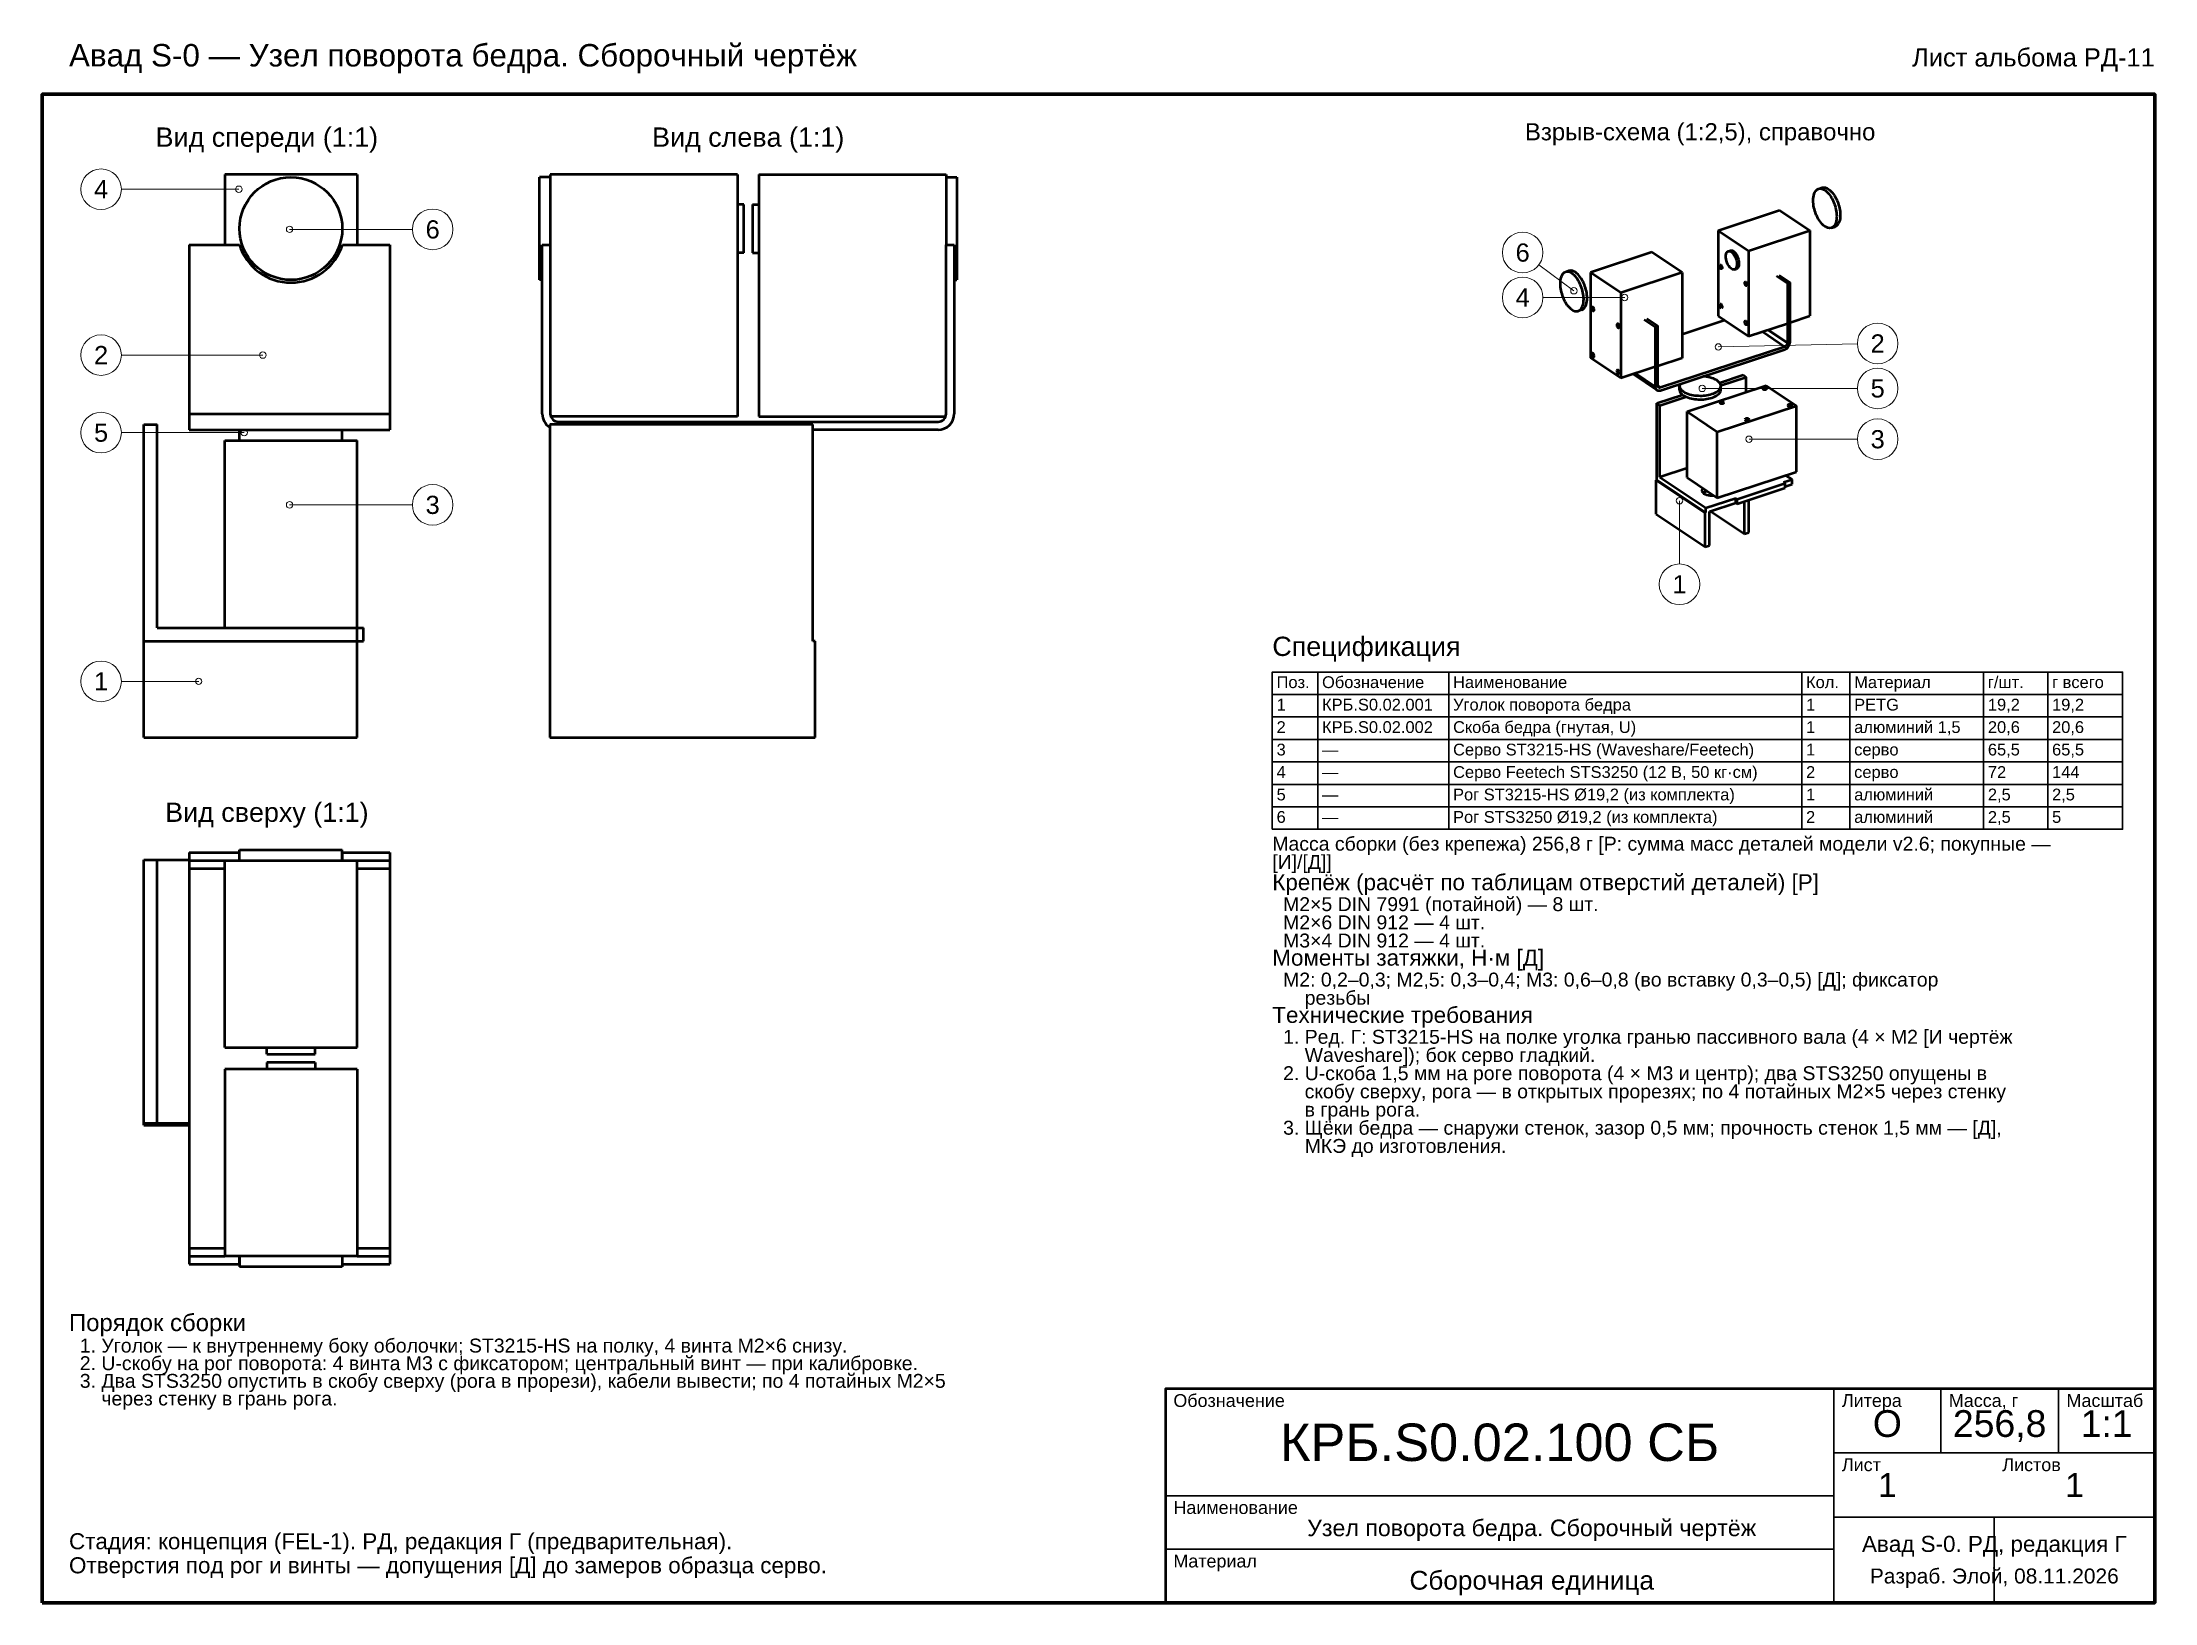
# Model space of a CAD drawing. Header units: millimetres. Extents: x 20 to 415, y 5 to 297.
import ezdxf
from ezdxf.enums import TextEntityAlignment as Align

# ---------------------------------------------------------------- set-up
doc = ezdxf.new("R2010")
doc.units = ezdxf.units.MM
for name, color, linetype, lineweight in [('КОНТУР', 7, 'Continuous', 50), ('РАЗМЕРЫ', 5, 'Continuous', 18), ('РАМКА', 7, 'Continuous', 70), ('ТАБЛИЦА', 7, 'Continuous', 35), ('ТЕКСТ', 7, 'Continuous', 25)]:
    doc.layers.add(name, color=color, linetype=linetype, lineweight=lineweight)
doc.styles.add('GOST', font='arial.ttf')

msp = doc.modelspace()

# ---------------------------------------------------------------- linework, layer by layer
at = {"layer": 'КОНТУР'}
for p, q in [((78.86, 272), (54.14, 272)), ((54.14, 272), (54.14, 258.89)), ((78.86, 272), (78.86, 258.89)), ((115, 271.49), (113, 271.49)), ((150, 272), (115, 272)), ((115, 272), (115, 258.89)), ((150, 272), (150, 226.78)), ((154, 272), (189, 272)), ((154, 272), (154, 226.78)), ((189, 272), (189, 258.89)), ((189, 271.49), (191, 271.49)), ((352.13, 269.33), (352.79, 269.55)), ((151.2, 266.39), (150, 266.39)), ((152.8, 266.39), (154, 266.39)), ((333.39, 261.56), (344.86, 265.33)), ((344.86, 265.33), (350.53, 261.53)), ((333.39, 261.56), (339.06, 257.76)), ((333.39, 261.56), (333.39, 245.59)), ((339.06, 257.76), (350.53, 261.53)), ((350.53, 261.53), (350.53, 245.56)), ((354.53, 262.04), (355.19, 262.25)), ((47.5, 258.89), (47.5, 227.28)), ((47.5, 258.89), (56.86, 258.89)), ((76.14, 258.89), (85, 258.89)), ((85, 258.89), (85, 227.28)), ((113.5, 227.28), (113.5, 258.89)), ((113.5, 258.89), (115, 258.89)), ((115, 258.89), (115, 227.28)), ((151.2, 257.39), (150, 257.39)), ((152.8, 257.39), (154, 257.39)), ((189, 227.28), (189, 258.89)), ((189, 258.89), (190.5, 258.89)), ((190.5, 258.89), (190.5, 227.28)), ((320.94, 257.47), (309.47, 253.7)), ((326.61, 253.67), (320.94, 257.47)), ((335.27, 257.67), (335.67, 257.8)), ((339.06, 257.76), (339.06, 241.79)), ((305.47, 254), (304.81, 253.78)), ((315.14, 249.9), (309.47, 253.7)), ((309.47, 253.7), (309.47, 237.73)), ((326.61, 253.67), (315.14, 249.9)), ((326.61, 253.67), (326.61, 237.7)), ((336.4, 254.25), (336.79, 254.38)), ((344.28, 253.04), (346.32, 251.68)), ((344.78, 253.2), (346.81, 251.84)), ((113.5, 252.29), (113, 252.29)), ((190.5, 252.29), (191, 252.29)), ((315.14, 249.9), (315.14, 233.93)), ((346.81, 251.84), (346.32, 251.68)), ((346.32, 251.68), (346.32, 240.52)), ((346.81, 240.68), (346.81, 251.84)), ((307.87, 246.7), (307.21, 246.48)), ((319.55, 244.91), (321.58, 243.55)), ((320.04, 245.07), (322.07, 243.71)), ((333.39, 245.59), (339.06, 241.79)), ((346.81, 244.34), (350.53, 245.56)), ((322.07, 243.71), (321.58, 243.55)), ((321.58, 243.55), (321.58, 232.38)), ((322.07, 232.54), (322.07, 243.71)), ((334.65, 244.75), (326.61, 242.1)), ((339.06, 241.79), (346.32, 244.17)), ((341.63, 242.63), (345.82, 239.82)), ((342.65, 242.97), (346.32, 240.52)), ((315.14, 233.93), (309.47, 237.73)), ((326.61, 237.7), (322.07, 236.2)), ((345.82, 239.82), (322.56, 232.18)), ((322.56, 231.65), (345.82, 239.29)), ((321.58, 236.04), (315.14, 233.93)), ((321.89, 231.71), (317.45, 234.69)), ((317.92, 234.84), (321.58, 232.38)), ((333.61, 233.08), (338.04, 234.54)), ((333.83, 232.58), (338.61, 234.15)), ((338.04, 234.54), (338.61, 234.15)), ((338.61, 231.35), (338.61, 234.15)), ((321.91, 229.24), (326.72, 230.82)), ((321.91, 214.93), (321.91, 229.24)), ((321.91, 229.24), (322.48, 228.85)), ((322.07, 232.51), (322.56, 232.18)), ((322.48, 228.85), (327.35, 230.45)), ((326.16, 231.75), (326.16, 232.46)), ((327.54, 227.71), (342.35, 232.58)), ((333.84, 231.75), (333.84, 232.46)), ((342.35, 232.58), (348.02, 228.77)), ((39, 184.78), (39, 225.28)), ((39, 225.28), (41.5, 225.28)), ((41.5, 187.28), (41.5, 225.28)), ((47.5, 227.28), (85, 227.28)), ((114.89, 225.28), (114.89, 166.78)), ((164.11, 225.28), (114.89, 225.28)), ((150, 226.78), (115.09, 226.78)), ((116.5, 225.78), (187.5, 225.78)), ((154, 226.78), (188.91, 226.78)), ((164.11, 184.78), (164.11, 225.28)), ((322.48, 215.43), (322.48, 228.85)), ((327.54, 227.71), (333.21, 223.9)), ((327.54, 215.35), (327.54, 227.71)), ((333.21, 223.9), (348.02, 228.77)), ((348.02, 216.41), (348.02, 228.77)), ((47.5, 224.28), (85, 224.28)), ((54.14, 222.28), (78.86, 222.28)), ((54.14, 187.28), (54.14, 222.28)), ((56.9, 222.28), (56.9, 224.28)), ((76.1, 222.28), (76.1, 224.28)), ((78.86, 187.28), (78.86, 222.28)), ((187.5, 224.28), (164.11, 224.28)), ((333.21, 211.54), (333.21, 223.9)), ((321.78, 214.89), (321.91, 214.93)), ((321.78, 208.53), (321.78, 214.89)), ((321.78, 214.89), (330.93, 208.76)), ((321.91, 214.93), (331.06, 208.8)), ((327.54, 217.09), (322.48, 215.43)), ((322.48, 215.43), (331.06, 209.68)), ((327.54, 215.35), (333.21, 211.54)), ((333.21, 211.54), (348.02, 216.41)), ((336.94, 211.34), (345.88, 214.29)), ((336.94, 210.46), (345.88, 213.4)), ((345.61, 214.47), (347.18, 214.99)), ((345.61, 214.47), (345.88, 214.29)), ((345.88, 213.4), (345.88, 214.29)), ((345.88, 213.68), (347.18, 214.1)), ((346.03, 215.76), (347.18, 214.99)), ((347.18, 214.1), (347.18, 214.99)), ((331.06, 209.68), (336.66, 211.53)), ((331.06, 208.8), (331.06, 209.68)), ((331.75, 209.03), (336.66, 210.64)), ((336.66, 211.53), (336.94, 211.34)), ((336.66, 210.64), (336.66, 211.53)), ((336.66, 210.64), (336.94, 210.46)), ((336.94, 210.46), (336.94, 211.34)), ((338.3, 204.83), (338.3, 210.91)), ((339.12, 205.1), (339.12, 211.18)), ((321.78, 208.53), (330.93, 202.4)), ((330.93, 208.76), (331.06, 208.8)), ((330.93, 202.4), (330.93, 208.76)), ((331.75, 202.67), (331.75, 209.03)), ((331.94, 209.09), (338.3, 204.83)), ((330.93, 202.4), (331.75, 202.67)), ((338.3, 204.83), (339.12, 205.1)), ((41.5, 187.28), (78.86, 187.28)), ((78.86, 187.28), (80.05, 187.28)), ((78.86, 184.78), (78.86, 187.28)), ((80.05, 184.78), (80.05, 187.28)), ((39, 166.78), (39, 184.78)), ((39, 184.78), (78.86, 184.78)), ((78.86, 184.78), (80.05, 184.78)), ((78.86, 166.78), (78.86, 184.78)), ((164.5, 184.78), (164.11, 184.78)), ((164.5, 166.78), (164.5, 184.78)), ((39, 166.78), (78.86, 166.78)), ((114.89, 166.78), (164.5, 166.78)), ((39, 94.67), (39, 143.89)), ((39, 143.89), (41.5, 143.89)), ((41.5, 94.67), (41.5, 143.89)), ((41.5, 143.89), (47.5, 143.89)), ((47.5, 145.28), (47.5, 143.78)), ((47.5, 145.28), (56.86, 145.28)), ((47.5, 143.78), (54.14, 143.78)), ((47.5, 142.28), (47.5, 71.28)), ((47.5, 142.28), (54.14, 142.28)), ((54.14, 143.78), (78.86, 143.78)), ((54.14, 108.78), (54.14, 143.78)), ((56.86, 143.78), (56.86, 145.28)), ((56.9, 143.78), (56.9, 145.78)), ((76.1, 143.78), (76.1, 145.78)), ((76.14, 145.28), (85, 145.28)), ((76.14, 143.78), (76.14, 145.28)), ((78.86, 143.78), (85, 143.78)), ((78.86, 108.78), (78.86, 143.78)), ((78.86, 142.28), (85, 142.28)), ((85, 145.28), (85, 143.78)), ((85, 142.28), (85, 71.28)), ((54.14, 108.78), (78.86, 108.78)), ((62, 107.58), (62, 108.78)), ((71, 107.58), (71, 108.78)), ((78.86, 104.78), (54.14, 104.78)), ((54.14, 104.78), (54.14, 69.78)), ((62, 105.98), (62, 104.78)), ((71, 105.98), (71, 104.78)), ((78.86, 104.78), (78.86, 69.78)), ((39, 94.28), (39, 94.67)), ((39, 94.67), (41.5, 94.67)), ((39, 94.28), (47.5, 94.28)), ((41.5, 94.67), (47.5, 94.67)), ((47.5, 71.28), (54.14, 71.28)), ((78.86, 71.28), (85, 71.28)), ((47.5, 69.78), (47.5, 68.28)), ((47.5, 69.78), (54.14, 69.78)), ((47.5, 68.28), (56.86, 68.28)), ((78.86, 69.78), (54.14, 69.78)), ((56.86, 68.28), (56.86, 69.78)), ((56.9, 69.78), (56.9, 67.78)), ((76.1, 69.78), (76.1, 67.78)), ((76.14, 68.28), (76.14, 69.78)), ((76.14, 68.28), (85, 68.28)), ((78.86, 69.78), (85, 69.78)), ((85, 69.78), (85, 68.28))]:
    msp.add_line(p, q, dxfattribs=at)
for points in [[(113, 252.29), (113, 253.12), (113, 253.96), (113, 254.79), (113, 255.63), (113, 256.46), (113, 257.3), (113, 258.13), (113, 258.97), (113, 259.8), (113, 260.64), (113, 261.47), (113, 262.31), (113, 263.14), (113, 263.97), (113, 264.81), (113, 265.64), (113, 266.48), (113, 267.31), (113, 268.15), (113, 268.98), (113, 269.82), (113, 270.65), (113, 271.49)], [(191, 271.49), (191, 270.62), (191, 269.74), (191, 268.87), (191, 268), (191, 267.12), (191, 266.25), (191, 265.38), (191, 264.51), (191, 263.63), (191, 262.76), (191, 261.89)], [(354.53, 262.04), (354.21, 261.99), (353.9, 262.03), (353.6, 262.14), (353.32, 262.3), (353.06, 262.5), (352.83, 262.72), (352.61, 262.96), (352.42, 263.21), (352.23, 263.48), (352.07, 263.75), (351.91, 264.04), (351.78, 264.33), (351.65, 264.62), (351.54, 264.92), (351.44, 265.23), (351.35, 265.54), (351.27, 265.85), (351.21, 266.17), (351.17, 266.49), (351.14, 266.81), (351.13, 267.13), (351.14, 267.45), (351.17, 267.77), (351.23, 268.09), (351.31, 268.4), (351.44, 268.69), (351.62, 268.96), (351.85, 269.18), (352.13, 269.33)], [(352.13, 269.33), (352.45, 269.38), (352.77, 269.34), (353.07, 269.22), (353.35, 269.06), (353.61, 268.86), (353.84, 268.64), (354.06, 268.4), (354.25, 268.14), (354.44, 267.88), (354.6, 267.6), (354.76, 267.32), (354.89, 267.02), (355.02, 266.73), (355.13, 266.42), (355.23, 266.12), (355.32, 265.81), (355.39, 265.49), (355.45, 265.17), (355.5, 264.85), (355.52, 264.53), (355.53, 264.21)], [(352.79, 269.55), (353.11, 269.6), (353.42, 269.55), (353.73, 269.44), (354.01, 269.28), (354.26, 269.08), (354.5, 268.86), (354.71, 268.62), (354.91, 268.36), (355.09, 268.09), (355.26, 267.82), (355.41, 267.53), (355.55, 267.24), (355.68, 266.94), (355.79, 266.64), (355.89, 266.33), (355.98, 266.02), (356.05, 265.71), (356.11, 265.39), (356.15, 265.07), (356.18, 264.75), (356.19, 264.42)], [(151.2, 257.39), (151.2, 258.21), (151.2, 259.02), (151.2, 259.84), (151.2, 260.66), (151.2, 261.48), (151.2, 262.3), (151.2, 263.12), (151.2, 263.93), (151.2, 264.75), (151.2, 265.57), (151.2, 266.39)], [(152.8, 266.39), (152.8, 265.83), (152.8, 265.26), (152.8, 264.7), (152.8, 264.14), (152.8, 263.58), (152.8, 263.01), (152.8, 262.45), (152.8, 261.89)], [(152.8, 261.89), (152.8, 261.33), (152.8, 260.76), (152.8, 260.2), (152.8, 259.64), (152.8, 259.08), (152.8, 258.51), (152.8, 257.95), (152.8, 257.39)], [(191, 261.89), (191, 261.02), (191, 260.14), (191, 259.27), (191, 258.4), (191, 257.52), (191, 256.65), (191, 255.78), (191, 254.91), (191, 254.03), (191, 253.16), (191, 252.29)], [(355.53, 264.21), (355.52, 263.89), (355.49, 263.57), (355.43, 263.26), (355.34, 262.96), (355.22, 262.66), (355.04, 262.4), (354.81, 262.18), (354.53, 262.04)], [(356.19, 264.42), (356.18, 264.1), (356.15, 263.79), (356.09, 263.48), (356, 263.17), (355.87, 262.88), (355.7, 262.62), (355.47, 262.4), (355.19, 262.25)], [(336.4, 254.25), (336.07, 254.26), (335.77, 254.42), (335.53, 254.65), (335.33, 254.92), (335.16, 255.21), (335.02, 255.52), (334.92, 255.84), (334.85, 256.17), (334.81, 256.5), (334.81, 256.84), (334.87, 257.17), (335.01, 257.47), (335.27, 257.67)], [(335.27, 257.67), (335.62, 257.66), (335.92, 257.48), (336.17, 257.23), (336.38, 256.95), (336.55, 256.64), (336.68, 256.31), (336.78, 255.97), (336.84, 255.62), (336.87, 255.27)], [(335.67, 257.8), (336.01, 257.79), (336.32, 257.61), (336.57, 257.36), (336.77, 257.08), (336.94, 256.76), (337.07, 256.44), (337.17, 256.1), (337.24, 255.75), (337.26, 255.4)], [(304.81, 253.78), (304.53, 253.64), (304.3, 253.42), (304.13, 253.15), (304, 252.86), (303.91, 252.56), (303.85, 252.24), (303.82, 251.93), (303.81, 251.61)], [(307.21, 246.48), (307.5, 246.63), (307.73, 246.85), (307.9, 247.12), (308.03, 247.42), (308.12, 247.73), (308.18, 248.05), (308.21, 248.37), (308.22, 248.69), (308.2, 249.01), (308.18, 249.33), (308.13, 249.65), (308.07, 249.96), (308, 250.28), (307.91, 250.59), (307.81, 250.89), (307.7, 251.19), (307.57, 251.49), (307.43, 251.78), (307.28, 252.06), (307.11, 252.34), (306.93, 252.6), (306.73, 252.86), (306.52, 253.1), (306.28, 253.32), (306.03, 253.51), (305.75, 253.68), (305.45, 253.79), (305.13, 253.83), (304.81, 253.78)], [(307.87, 246.7), (308.15, 246.85), (308.38, 247.07), (308.56, 247.34), (308.69, 247.63), (308.77, 247.94), (308.83, 248.26), (308.86, 248.58), (308.87, 248.9), (308.86, 249.22), (308.83, 249.54), (308.79, 249.86), (308.73, 250.18), (308.65, 250.49), (308.56, 250.8), (308.46, 251.11), (308.35, 251.41), (308.22, 251.7), (308.09, 251.99), (307.93, 252.28), (307.77, 252.55), (307.58, 252.82), (307.39, 253.07), (307.17, 253.31), (306.94, 253.53), (306.68, 253.73), (306.4, 253.89), (306.1, 254), (305.79, 254.05), (305.47, 254)], [(334, 254.36), (333.89, 254.38), (333.8, 254.46), (333.73, 254.56), (333.68, 254.67), (333.65, 254.79), (333.65, 254.91), (333.67, 255.03), (333.75, 255.12)], [(333.75, 255.12), (333.84, 255.11), (333.91, 255.06), (333.97, 255), (334.02, 254.92), (334.05, 254.84), (334.08, 254.76), (334.1, 254.67), (334.11, 254.58)], [(334.11, 254.58), (334.1, 254.55), (334.1, 254.52), (334.1, 254.48), (334.09, 254.45), (334.07, 254.42), (334.05, 254.39), (334.03, 254.37), (334, 254.36)], [(336.87, 255.27), (336.86, 255.12), (336.85, 254.97), (336.82, 254.83), (336.78, 254.68), (336.72, 254.55), (336.64, 254.42), (336.53, 254.32), (336.4, 254.25)], [(337.26, 255.4), (337.26, 255.25), (337.24, 255.1), (337.21, 254.95), (337.17, 254.81), (337.11, 254.68), (337.03, 254.55), (336.92, 254.45), (336.79, 254.38)], [(303.81, 251.61), (303.82, 251.29), (303.85, 250.96), (303.89, 250.64), (303.95, 250.33), (304.02, 250.01), (304.11, 249.7), (304.21, 249.39), (304.32, 249.09), (304.45, 248.79), (304.59, 248.5), (304.74, 248.22), (304.91, 247.94), (305.09, 247.67), (305.29, 247.42), (305.5, 247.18), (305.74, 246.95), (305.99, 246.75), (306.27, 246.59), (306.58, 246.48), (306.89, 246.43), (307.21, 246.48)], [(338.7, 251.2), (338.59, 251.22), (338.5, 251.31), (338.43, 251.41), (338.39, 251.52), (338.36, 251.64), (338.35, 251.76), (338.37, 251.88), (338.45, 251.96)], [(338.45, 251.96), (338.54, 251.96), (338.61, 251.91), (338.67, 251.84), (338.72, 251.77), (338.76, 251.69), (338.78, 251.6), (338.8, 251.52), (338.81, 251.43)], [(338.81, 251.43), (338.81, 251.4), (338.8, 251.36), (338.8, 251.33), (338.79, 251.3), (338.78, 251.27), (338.76, 251.24), (338.73, 251.22), (338.7, 251.2)], [(309.83, 247.25), (309.8, 247.24), (309.77, 247.21), (309.76, 247.19), (309.74, 247.16), (309.73, 247.12), (309.73, 247.09), (309.72, 247.06), (309.72, 247.03)], [(309.72, 247.03), (309.73, 246.94), (309.75, 246.85), (309.77, 246.77), (309.81, 246.69), (309.86, 246.61), (309.92, 246.55), (309.99, 246.5), (310.08, 246.49)], [(310.08, 246.49), (310.16, 246.58), (310.18, 246.7), (310.17, 246.82), (310.14, 246.93), (310.1, 247.05), (310.03, 247.15), (309.94, 247.23), (309.83, 247.25)], [(334, 247.05), (333.89, 247.07), (333.8, 247.15), (333.73, 247.25), (333.68, 247.36), (333.65, 247.48), (333.65, 247.6), (333.67, 247.72), (333.75, 247.81)], [(333.75, 247.81), (333.84, 247.8), (333.91, 247.75), (333.97, 247.68), (334.02, 247.61), (334.05, 247.53), (334.08, 247.45), (334.1, 247.36), (334.11, 247.27)], [(334.11, 247.27), (334.1, 247.24), (334.1, 247.21), (334.1, 247.17), (334.09, 247.14), (334.07, 247.11), (334.05, 247.08), (334.03, 247.06), (334, 247.05)], [(314.53, 244.1), (314.5, 244.08), (314.48, 244.06), (314.46, 244.03), (314.45, 244), (314.44, 243.97), (314.43, 243.94), (314.43, 243.9), (314.43, 243.87)], [(314.43, 243.87), (314.43, 243.78), (314.45, 243.7), (314.48, 243.61), (314.52, 243.53), (314.56, 243.46), (314.62, 243.39), (314.69, 243.34), (314.78, 243.34)], [(314.78, 243.34), (314.86, 243.42), (314.88, 243.54), (314.88, 243.66), (314.85, 243.78), (314.8, 243.89), (314.74, 244), (314.65, 244.08), (314.53, 244.1)], [(338.7, 243.89), (338.59, 243.91), (338.5, 243.99), (338.43, 244.1), (338.39, 244.21), (338.36, 244.33), (338.35, 244.45), (338.37, 244.57), (338.45, 244.65)], [(338.45, 244.65), (338.54, 244.65), (338.61, 244.6), (338.67, 244.53), (338.72, 244.46), (338.76, 244.38), (338.78, 244.29), (338.8, 244.21), (338.81, 244.12)], [(338.81, 244.12), (338.81, 244.08), (338.8, 244.05), (338.8, 244.02), (338.79, 243.99), (338.78, 243.96), (338.76, 243.93), (338.73, 243.91), (338.7, 243.89)], [(309.83, 238.62), (309.8, 238.6), (309.77, 238.58), (309.76, 238.55), (309.74, 238.52), (309.73, 238.49), (309.73, 238.46), (309.72, 238.42), (309.72, 238.39)], [(309.72, 238.39), (309.73, 238.3), (309.75, 238.22), (309.77, 238.13), (309.81, 238.05), (309.86, 237.98), (309.92, 237.91), (309.99, 237.86), (310.08, 237.86)], [(310.08, 237.86), (310.16, 237.94), (310.18, 238.06), (310.17, 238.18), (310.14, 238.3), (310.1, 238.41), (310.03, 238.51), (309.94, 238.6), (309.83, 238.62)], [(345.82, 239.29), (346.03, 239.39), (346.22, 239.51), (346.38, 239.66), (346.52, 239.84), (346.64, 240.03), (346.73, 240.24), (346.79, 240.45), (346.81, 240.68)], [(346.32, 240.52), (346.31, 240.4), (346.28, 240.29), (346.23, 240.19), (346.17, 240.1), (346.1, 240.01), (346.02, 239.93), (345.93, 239.87), (345.82, 239.82)], [(314.53, 235.46), (314.5, 235.45), (314.48, 235.42), (314.46, 235.4), (314.45, 235.37), (314.44, 235.34), (314.43, 235.3), (314.43, 235.27), (314.43, 235.24)], [(314.43, 235.24), (314.43, 235.15), (314.45, 235.06), (314.48, 234.98), (314.52, 234.9), (314.56, 234.82), (314.62, 234.76), (314.69, 234.71), (314.78, 234.7)], [(314.78, 234.7), (314.86, 234.79), (314.88, 234.91), (314.88, 235.03), (314.85, 235.15), (314.8, 235.26), (314.74, 235.36), (314.65, 235.44), (314.53, 235.46)], [(333.84, 232.46), (333.78, 232.79), (333.6, 233.09), (333.36, 233.33), (333.09, 233.53), (332.79, 233.7), (332.48, 233.84), (332.16, 233.95), (331.83, 234.05), (331.49, 234.12), (331.16, 234.18), (330.82, 234.22), (330.48, 234.25)], [(321.58, 232.38), (321.58, 232.29), (321.6, 232.19), (321.62, 232.1), (321.65, 232.01), (321.7, 231.92), (321.75, 231.84), (321.82, 231.77), (321.89, 231.71)], [(321.89, 231.71), (321.97, 231.67), (322.05, 231.63), (322.13, 231.61), (322.22, 231.6), (322.31, 231.6), (322.39, 231.61), (322.48, 231.62), (322.56, 231.65)], [(322.23, 232.21), (322.19, 232.24), (322.16, 232.27), (322.13, 232.31), (322.11, 232.36), (322.09, 232.4), (322.08, 232.45), (322.07, 232.5), (322.07, 232.54)], [(322.56, 232.18), (322.52, 232.16), (322.48, 232.16), (322.43, 232.15), (322.39, 232.15), (322.35, 232.16), (322.3, 232.17), (322.26, 232.19), (322.23, 232.21)], [(326.26, 232.86), (326.24, 232.81), (326.22, 232.77), (326.2, 232.72), (326.19, 232.67), (326.18, 232.62), (326.17, 232.56), (326.16, 232.51), (326.16, 232.46)], [(326.16, 232.46), (326.22, 232.14), (326.38, 231.86), (326.6, 231.62), (326.86, 231.43), (327.14, 231.26), (327.43, 231.12), (327.73, 231.01), (328.04, 230.91), (328.36, 230.83), (328.67, 230.77), (329, 230.72), (329.32, 230.69), (329.64, 230.67), (329.97, 230.66), (330.29, 230.66), (330.61, 230.68), (330.94, 230.71), (331.26, 230.76), (331.58, 230.82), (331.89, 230.89), (332.2, 230.98)], [(326.16, 231.75), (326.22, 231.44), (326.38, 231.15), (326.6, 230.92), (326.86, 230.72), (327.14, 230.55), (327.43, 230.42), (327.73, 230.3), (328.04, 230.2), (328.36, 230.12), (328.67, 230.06), (329, 230.01), (329.32, 229.98), (329.64, 229.96), (329.97, 229.95), (330.29, 229.96), (330.61, 229.97), (330.94, 230.01), (331.26, 230.05), (331.58, 230.11), (331.89, 230.19), (332.2, 230.28)], [(332.2, 230.98), (332.48, 231.08), (332.75, 231.2), (333.01, 231.34), (333.25, 231.5), (333.47, 231.69), (333.66, 231.91), (333.79, 232.17), (333.84, 232.46)], [(332.2, 230.28), (332.48, 230.38), (332.75, 230.49), (333.01, 230.63), (333.25, 230.79), (333.47, 230.98), (333.66, 231.21), (333.79, 231.47), (333.84, 231.75)], [(334.45, 229.37), (334.39, 229.46), (334.29, 229.52), (334.17, 229.54), (334.05, 229.55), (333.93, 229.54), (333.82, 229.52), (333.71, 229.46), (333.65, 229.37)], [(333.65, 229.37), (333.69, 229.29), (333.76, 229.24), (333.85, 229.2), (333.93, 229.19), (334.02, 229.18), (334.11, 229.18), (334.2, 229.19), (334.28, 229.21)], [(334.28, 229.21), (334.31, 229.22), (334.34, 229.23), (334.37, 229.25), (334.39, 229.27), (334.42, 229.28), (334.43, 229.31), (334.45, 229.34), (334.45, 229.37)], [(342.46, 232), (342.41, 232.1), (342.3, 232.15), (342.18, 232.18), (342.06, 232.19), (341.95, 232.18), (341.83, 232.15), (341.72, 232.1), (341.66, 232)], [(341.66, 232), (341.7, 231.92), (341.77, 231.87), (341.86, 231.84), (341.94, 231.82), (342.03, 231.81), (342.12, 231.81), (342.21, 231.82), (342.29, 231.84)], [(342.29, 231.84), (342.32, 231.86), (342.35, 231.87), (342.38, 231.88), (342.4, 231.9), (342.43, 231.92), (342.45, 231.94), (342.46, 231.97), (342.46, 232)], [(47.5, 227.28), (47.5, 226.9), (47.5, 226.53), (47.5, 226.15), (47.5, 225.78), (47.5, 225.4), (47.5, 225.03), (47.5, 224.65), (47.5, 224.28)], [(85, 227.28), (85, 226.9), (85, 226.53), (85, 226.15), (85, 225.78), (85, 225.4), (85, 225.03), (85, 224.65), (85, 224.28)], [(339.16, 226.21), (339.1, 226.31), (338.99, 226.36), (338.88, 226.39), (338.76, 226.4), (338.64, 226.39), (338.52, 226.36), (338.42, 226.31), (338.36, 226.21)], [(338.36, 226.21), (338.39, 226.13), (338.47, 226.08), (338.55, 226.05), (338.64, 226.03), (338.72, 226.02), (338.81, 226.03), (338.9, 226.04), (338.99, 226.06)], [(338.99, 226.06), (339.01, 226.07), (339.04, 226.08), (339.07, 226.09), (339.1, 226.11), (339.12, 226.13), (339.14, 226.15), (339.15, 226.18), (339.16, 226.21)], [(347.17, 228.85), (347.11, 228.94), (347, 229), (346.89, 229.02), (346.77, 229.03), (346.65, 229.02), (346.53, 229), (346.43, 228.94), (346.37, 228.85)], [(346.37, 228.85), (346.4, 228.77), (346.48, 228.72), (346.56, 228.69), (346.65, 228.67), (346.73, 228.66), (346.82, 228.66), (346.91, 228.67), (347, 228.69)], [(347, 228.69), (347.03, 228.7), (347.05, 228.71), (347.08, 228.73), (347.11, 228.75), (347.13, 228.77), (347.15, 228.79), (347.16, 228.82), (347.17, 228.85)], [(330.55, 213.32), (330.5, 213.28), (330.46, 213.24), (330.42, 213.19), (330.38, 213.13), (330.35, 213.08), (330.33, 213.02), (330.31, 212.95), (330.31, 212.89)], [(330.31, 212.89), (330.42, 212.6), (330.65, 212.38), (330.93, 212.23), (331.23, 212.13), (331.54, 212.06), (331.86, 212.02), (332.18, 212.01), (332.5, 212.02)], [(331.34, 212.8), (331.24, 212.77), (331.13, 212.74), (331.03, 212.7), (330.93, 212.66), (330.83, 212.62), (330.74, 212.57), (330.65, 212.51), (330.56, 212.45)], [(47.5, 143.78), (47.5, 143.59), (47.5, 143.4), (47.5, 143.22), (47.5, 143.03), (47.5, 142.84), (47.5, 142.65), (47.5, 142.47), (47.5, 142.28)], [(56.9, 145.28), (56.89, 145.28), (56.89, 145.28), (56.88, 145.28), (56.88, 145.28), (56.87, 145.28), (56.87, 145.28), (56.86, 145.28), (56.86, 145.28)], [(56.9, 145.78), (57.73, 145.78), (58.57, 145.78), (59.4, 145.78), (60.24, 145.78), (61.07, 145.78), (61.91, 145.78), (62.74, 145.78), (63.58, 145.78), (64.41, 145.78), (65.25, 145.78), (66.08, 145.78), (66.92, 145.78), (67.75, 145.78), (68.59, 145.78), (69.42, 145.78), (70.26, 145.78), (71.09, 145.78), (71.93, 145.78), (72.76, 145.78), (73.6, 145.78), (74.43, 145.78), (75.27, 145.78), (76.1, 145.78)], [(76.14, 145.28), (76.14, 145.28), (76.13, 145.28), (76.13, 145.28), (76.12, 145.28), (76.12, 145.28), (76.11, 145.28), (76.11, 145.28), (76.1, 145.28)], [(85, 143.78), (85, 143.59), (85, 143.4), (85, 143.22), (85, 143.03), (85, 142.84), (85, 142.65), (85, 142.47), (85, 142.28)], [(62, 107.58), (62.82, 107.58), (63.64, 107.58), (64.45, 107.58), (65.27, 107.58), (66.09, 107.58), (66.91, 107.58), (67.73, 107.58), (68.55, 107.58), (69.36, 107.58), (70.18, 107.58), (71, 107.58)], [(71, 105.98), (70.18, 105.98), (69.36, 105.98), (68.55, 105.98), (67.73, 105.98), (66.91, 105.98), (66.09, 105.98), (65.27, 105.98), (64.45, 105.98), (63.64, 105.98), (62.82, 105.98), (62, 105.98)], [(47.5, 71.28), (47.5, 71.09), (47.5, 70.9), (47.5, 70.72), (47.5, 70.53), (47.5, 70.34), (47.5, 70.15), (47.5, 69.97), (47.5, 69.78)], [(85, 71.28), (85, 71.09), (85, 70.9), (85, 70.72), (85, 70.53), (85, 70.34), (85, 70.15), (85, 69.97), (85, 69.78)], [(56.9, 68.28), (56.89, 68.28), (56.89, 68.28), (56.88, 68.28), (56.88, 68.28), (56.87, 68.28), (56.87, 68.28), (56.86, 68.28), (56.86, 68.28)], [(76.1, 67.78), (75.27, 67.78), (74.43, 67.78), (73.6, 67.78), (72.76, 67.78), (71.93, 67.78), (71.09, 67.78), (70.26, 67.78), (69.42, 67.78), (68.59, 67.78), (67.75, 67.78), (66.92, 67.78), (66.08, 67.78), (65.25, 67.78), (64.41, 67.78), (63.58, 67.78), (62.74, 67.78), (61.91, 67.78), (61.07, 67.78), (60.24, 67.78), (59.4, 67.78), (58.57, 67.78), (57.73, 67.78), (56.9, 67.78)], [(76.14, 68.28), (76.14, 68.28), (76.13, 68.28), (76.13, 68.28), (76.12, 68.28), (76.12, 68.28), (76.11, 68.28), (76.11, 68.28), (76.1, 68.28)]]:
    msp.add_lwpolyline(points, dxfattribs=at)
msp.add_circle((66.5, 261.89), 9.6, dxfattribs=at)
for centre, radius, start, end in [((66.5, 261.89), 10.1, 197.2793, 342.7207), ((116.5, 227.28), 3, 180, 237.5882), ((116.5, 227.28), 1.5, 180, 270), ((187.5, 227.28), 3, 270, 0), ((187.5, 227.28), 1.5, 270, 0)]:
    msp.add_arc(centre, radius, start, end, dxfattribs=at)
at = {"layer": 'РАЗМЕРЫ'}
for p, q in [((56.75, 269.25), (34.8, 269.25)), ((66.25, 261.75), (89.2, 261.75)), ((306.39, 250.27), (299.86, 255.15)), ((315.89, 249.02), (300.61, 249.02)), ((61.25, 238.25), (34.8, 238.25)), ((333.39, 239.77), (359.39, 240.34)), ((330.39, 232.02), (359.39, 232.02)), ((57.75, 223.75), (34.8, 223.75)), ((339.14, 222.52), (359.39, 222.52)), ((66.25, 210.25), (89.2, 210.25)), ((326.14, 211.02), (326.14, 199.2)), ((49.25, 177.25), (34.8, 177.25))]:
    msp.add_line(p, q, dxfattribs=at)
for centre, radius in [((31, 269.25), 3.8), ((56.75, 269.25), 0.6), ((93, 261.75), 3.8), ((66.25, 261.75), 0.6), ((296.81, 257.42), 3.8), ((296.81, 249.02), 3.8), ((306.39, 250.27), 0.6), ((315.89, 249.02), 0.6), ((31, 238.25), 3.8), ((363.19, 240.42), 3.8), ((61.25, 238.25), 0.6), ((333.39, 239.77), 0.6), ((363.19, 232.02), 3.8), ((330.39, 232.02), 0.6), ((31, 223.75), 3.8), ((363.19, 222.52), 3.8), ((57.75, 223.75), 0.6), ((339.14, 222.52), 0.6), ((93, 210.25), 3.8), ((66.25, 210.25), 0.6), ((326.14, 211.02), 0.6), ((326.14, 195.4), 3.8), ((31, 177.25), 3.8), ((49.25, 177.25), 0.6)]:
    msp.add_circle(centre, radius, dxfattribs=at)
at = {"layer": 'РАМКА', "lineweight": 70}
msp.add_lwpolyline([(20, 5), (415, 5), (415, 287), (20, 287), (20, 5)], dxfattribs=at)
at = {"layer": 'ТАБЛИЦА'}
for p, q in [((258.5, 179), (258.5, 149.6)), ((283, 179), (283, 149.6)), ((349, 179), (349, 149.6)), ((358, 179), (358, 149.6)), ((383, 179), (383, 149.6)), ((395, 179), (395, 149.6)), ((250, 174.8), (409, 174.8)), ((250, 170.6), (409, 170.6)), ((250, 166.4), (409, 166.4)), ((250, 162.2), (409, 162.2)), ((250, 158), (409, 158)), ((250, 153.8), (409, 153.8)), ((355, 5), (355, 45)), ((375, 33), (375, 45)), ((397, 33), (397, 45)), ((355, 33), (415, 33)), ((230, 25), (355, 25)), ((355, 21), (415, 21)), ((385, 5), (385, 21)), ((230, 15), (355, 15))]:
    msp.add_line(p, q, dxfattribs=at)
at = {"layer": 'ТАБЛИЦА', "lineweight": 35}
msp.add_lwpolyline([(250, 149.6), (409, 149.6), (409, 179), (250, 179), (250, 149.6)], dxfattribs=at)
at = {"layer": 'ТАБЛИЦА', "lineweight": 50}
msp.add_lwpolyline([(230, 5), (415, 5), (415, 45), (230, 45), (230, 5)], dxfattribs=at)

# ---------------------------------------------------------------- texts
at = {"layer": 'ТЕКСТ', "style": 'GOST'}
for s, height, p in [('Авад S-0 — Узел поворота бедра. Сборочный чертёж', 4.2, (25, 292.2)), ('Спецификация', 3.6, (250, 182)), ('Поз.', 2.2, (250.8, 176)), ('Обозначение', 2.2, (259.3, 176)), ('Наименование', 2.2, (283.8, 176)), ('Кол.', 2.2, (349.8, 176)), ('Материал', 2.2, (358.8, 176)), ('г/шт.', 2.2, (383.8, 176)), ('1', 2.2, (250.8, 171.8)), ('КРБ.S0.02.001', 2.2, (259.3, 171.8)), ('Уголок поворота бедра', 2.2, (283.8, 171.8)), ('1', 2.2, (349.8, 171.8)), ('PETG', 2.2, (358.8, 171.8)), ('19,2', 2.2, (383.8, 171.8)), ('г всего', 2.2, (395.8, 176)), ('19,2', 2.2, (395.8, 171.8)), ('Скоба бедра (гнутая, U)', 2.2, (283.8, 167.6)), ('алюминий 1,5', 2.2, (358.8, 167.6)), ('2', 2.2, (250.8, 167.6)), ('КРБ.S0.02.002', 2.2, (259.3, 167.6)), ('1', 2.2, (349.8, 167.6)), ('20,6', 2.2, (383.8, 167.6)), ('20,6', 2.2, (395.8, 167.6)), ('3', 2.2, (250.8, 163.4)), ('—', 2.2, (259.3, 163.4)), ('Серво ST3215-HS (Waveshare/Feetech)', 2.2, (283.8, 163.4)), ('1', 2.2, (349.8, 163.4)), ('серво', 2.2, (358.8, 163.4)), ('65,5', 2.2, (383.8, 163.4)), ('65,5', 2.2, (395.8, 163.4)), ('4', 2.2, (250.8, 159.2)), ('—', 2.2, (259.3, 159.2)), ('Серво Feetech STS3250 (12 В, 50 кг·см)', 2.2, (283.8, 159.2)), ('2', 2.2, (349.8, 159.2)), ('серво', 2.2, (358.8, 159.2)), ('72', 2.2, (383.8, 159.2)), ('144', 2.2, (395.8, 159.2)), ('5', 2.2, (250.8, 155)), ('—', 2.2, (259.3, 155)), ('Рог ST3215-HS Ø19,2 (из комплекта)', 2.2, (283.8, 155)), ('1', 2.2, (349.8, 155)), ('алюминий', 2.2, (358.8, 155)), ('2,5', 2.2, (383.8, 155)), ('2,5', 2.2, (395.8, 155)), ('6', 2.2, (250.8, 150.8)), ('—', 2.2, (259.3, 150.8)), ('Рог STS3250 Ø19,2 (из комплекта)', 2.2, (283.8, 150.8)), ('2', 2.2, (349.8, 150.8)), ('алюминий', 2.2, (358.8, 150.8)), ('2,5', 2.2, (383.8, 150.8)), ('5', 2.2, (395.8, 150.8)), ('Масса сборки (без крепежа) 256,8 г [Р: сумма масс деталей модели v2.6; покупные —', 2.6, (250, 145.6)), ('[И]/[Д]]', 2.6, (250, 142.2)), ('Крепёж (расчёт по таблицам отверстий деталей) [Р]', 3, (250, 138.2)), ('  M2×5 DIN 7991 (потайной) — 8 шт.', 2.6, (250, 134.3)), ('  M2×6 DIN 912 — 4 шт.', 2.6, (250, 130.9)), ('Моменты затяжки, Н·м [Д]', 3, (250, 124.1)), ('  M3×4 DIN 912 — 4 шт.', 2.6, (250, 127.5)), ('  M2: 0,2–0,3; M2,5: 0,3–0,4; M3: 0,6–0,8 (во вставку 0,3–0,5) [Д]; фиксатор', 2.6, (250, 120.2)), ('      резьбы', 2.6, (250, 116.8)), ('Технические требования', 3, (250, 113.4)), ('  1. Ред. Г: ST3215-HS на полке уголка гранью пассивного вала (4 × M2 [И чертёж', 2.6, (250, 109.5)), ('      Waveshare]); бок серво гладкий.', 2.6, (250, 106.1)), ('  2. U-скоба 1,5 мм на роге поворота (4 × M3 и центр); два STS3250 опущены в', 2.6, (250, 102.7)), ('      скобу сверху, рога — в открытых прорезях; по 4 потайных M2×5 через стенку', 2.6, (250, 99.3)), ('  3. Щёки бедра — снаружи стенок, зазор 0,5 мм; прочность стенок 1,5 мм — [Д],', 2.6, (250, 92.5)), ('      в грань рога.', 2.6, (250, 95.9)), ('      МКЭ до изготовления.', 2.6, (250, 89.1)), ('Порядок сборки', 3.2, (25, 55.78)), ('  1. Уголок — к внутреннему боку оболочки; ST3215-HS на полку, 4 винта M2×6 снизу.', 2.6, (25, 51.78)), ('  3. Два STS3250 опустить в скобу сверху (рога в прорези), кабели вывести; по 4 потайных M2×5', 2.6, (25, 45.18)), ('  2. U-скобу на рог поворота: 4 винта M3 с фиксатором; центральный винт — при калибровке.', 2.6, (25, 48.48)), ('      через стенку в грань рога.', 2.6, (25, 41.88)), ('Обозначение', 2.4, (231.5, 41.6)), ('Литера', 2.4, (356.5, 41.6)), ('Масса, г', 2.4, (376.5, 41.6)), ('Масштаб', 2.4, (398.5, 41.6)), ('Лист', 2.4, (356.5, 29.6)), ('Листов', 2.4, (386.5, 29.6)), ('Наименование', 2.4, (231.5, 21.6)), ('Стадия: концепция (FEL-1). РД, редакция Г (предварительная).', 3, (25, 15)), ('Отверстия под рог и винты — допущения [Д] до замеров образца серво.', 3, (25, 10.5)), ('Материал', 2.4, (231.5, 11.6))]:
    msp.add_text(s, height=height, dxfattribs=at).set_placement(p)
msp.add_text('Лист альбома РД-11', height=3.4, dxfattribs=at).set_placement((415, 292.2), align=Align.RIGHT)
for s, height, p in [('Вид спереди (1:1)', 3.6, (62, 279)), ('Вид слева (1:1)', 3.6, (152, 279)), ('Взрыв-схема (1:2,5), справочно', 3.2, (330, 280)), ('4', 3.4, (31, 269.25)), ('6', 3.4, (93, 261.75)), ('6', 3.4, (296.81, 257.42)), ('4', 3.4, (296.81, 249.02)), ('2', 3.4, (363.19, 240.42)), ('2', 3.4, (31, 238.25)), ('5', 3.4, (363.19, 232.02)), ('5', 3.4, (31, 223.75)), ('3', 3.4, (363.19, 222.52)), ('3', 3.4, (93, 210.25)), ('1', 3.4, (326.14, 195.4)), ('1', 3.4, (31, 177.25)), ('Вид сверху (1:1)', 3.6, (62, 152.78)), ('О', 5, (365, 38.5)), ('256,8', 5, (386, 38.5)), ('1:1', 5, (406, 38.5)), ('КРБ.S0.02.100 СБ', 7, (292.5, 35)), ('1', 4.5, (365, 27)), ('1', 4.5, (400, 27)), ('Узел поворота бедра. Сборочный чертёж', 3.1002, (298.5, 19)), ('Авад S-0. РД, редакция Г', 3, (385, 16)), ('Сборочная единица', 3.5, (298.5, 9.2)), ('Разраб. Элой, 08.11.2026', 2.8, (385, 10))]:
    msp.add_text(s, height=height, dxfattribs=at).set_placement(p, align=Align.MIDDLE_CENTER)

doc.saveas('drawing.dxf')
